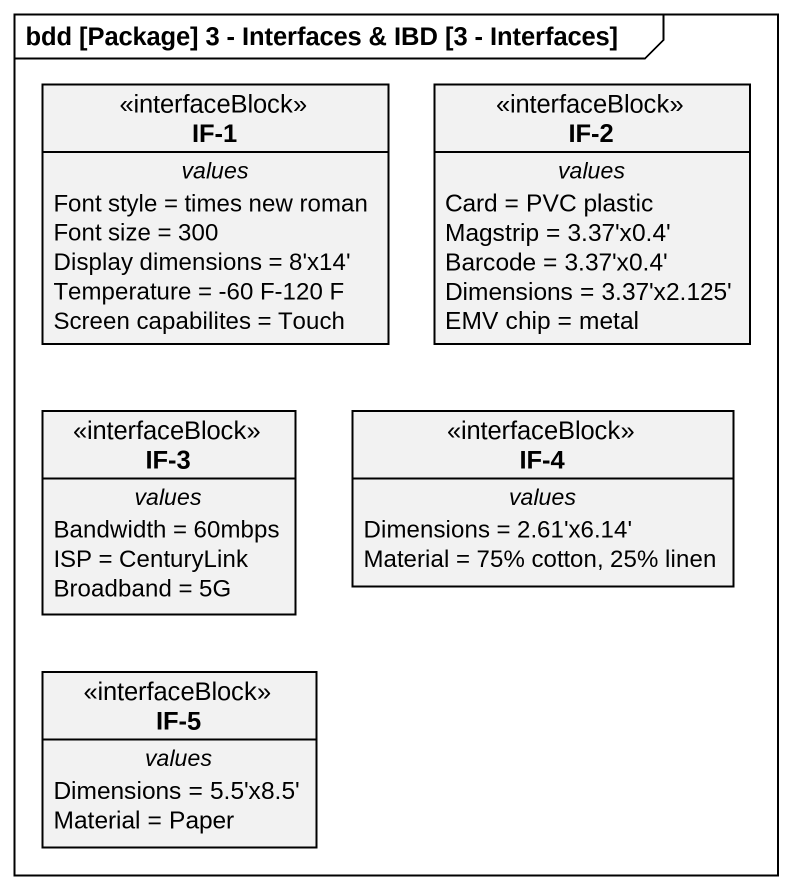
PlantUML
@startuml
mainframe bdd [Package] 3 - Interfaces & IBD [3 - Interfaces]
hide circle
hide empty members
class "IF-1" as IF_1 <<interfaceBlock>> {
  -- values --
  Font style = times new roman
  Font size = 300
  Display dimensions = 8'x14'
  Temperature = -60 F-120 F
  Screen capabilites = Touch
}
class "IF-2" as IF_2 <<interfaceBlock>> {
  -- values --
  Card = PVC plastic
  Magstrip = 3.37'x0.4'
  Barcode = 3.37'x0.4'
  Dimensions = 3.37'x2.125'
  EMV chip = metal
}
class "IF-3" as IF_3 <<interfaceBlock>> {
  -- values --
  Bandwidth = 60mbps
  ISP = CenturyLink
  Broadband = 5G
}
class "IF-4" as IF_4 <<interfaceBlock>> {
  -- values --
  Dimensions = 2.61'x6.14'
  Material = 75% cotton, 25% linen
}
class "IF-5" as IF_5 <<interfaceBlock>> {
  -- values --
  Dimensions = 5.5'x8.5'
  Material = Paper
}
@enduml
